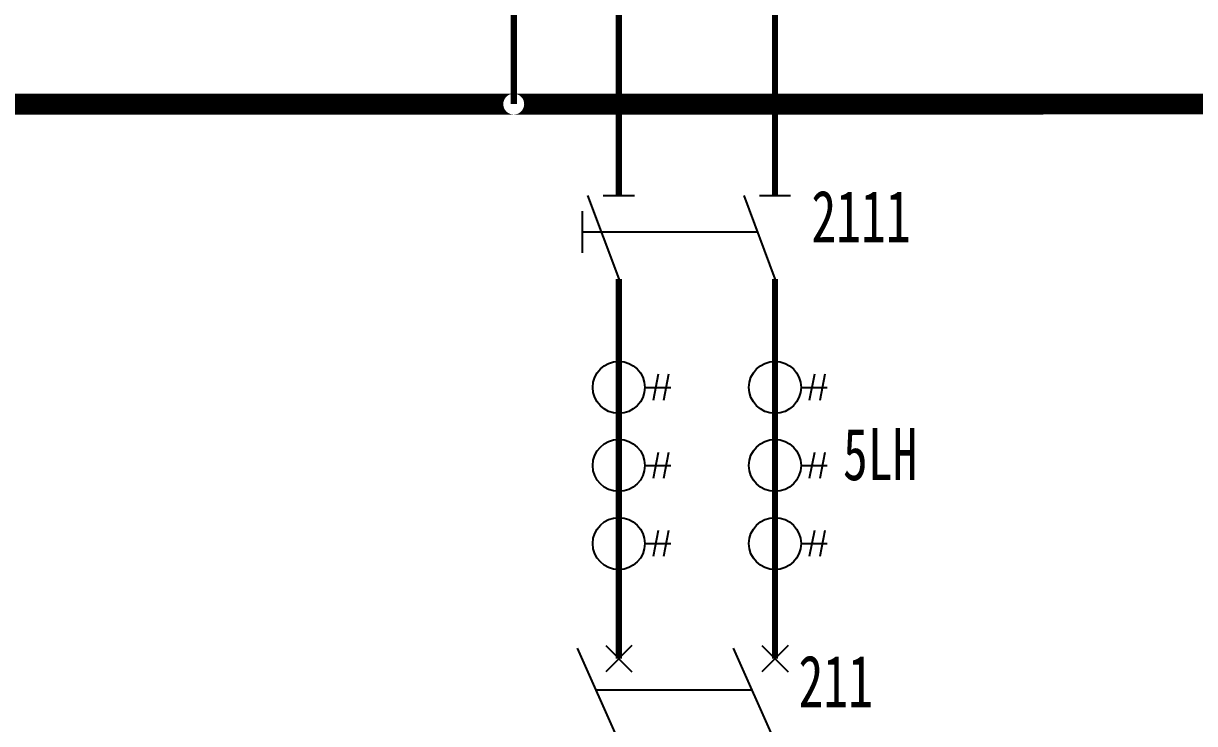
# Model space of a CAD drawing. Header units: millimetres. Extents: x 10667 to 23854, y -3427 to -2899.
# Drawn here: x 17506.8 to 17619.3, y -3234.5 to -3167.3 of the extents above; entities that cross this region are included whole.
import ezdxf

# ---------------------------------------------------------------- set-up
doc = ezdxf.new("R2010")
doc.units = ezdxf.units.MM
doc.header["$LTSCALE"] = 10
for name, color, linetype in [('BLOCK', 3, 'Continuous'), ('TEXT', 2, 'Continuous'), ('设    备', 3, 'Continuous'), ('设备编号', 2, 'Continuous'), ('连 接 线', 1, 'Continuous')]:
    doc.layers.add(name, color=color, linetype=linetype)
doc.styles.add('HZ', font='SimSun.ttf', dxfattribs={"width": 0.7})

# ---------------------------------------------------------------- blocks, each defined once
blk = doc.blocks.new('$LH')
at = {"color": 3}
for p, q in [((3.79, 1.25), (3.29, -1.25)), ((4.79, 1.25), (4.29, -1.25)), ((2.5, 0), (5, 0))]:
    blk.add_line(p, q, dxfattribs=at)
blk.add_circle((0, 0), 2.5, dxfattribs=at)

msp = doc.modelspace()

# ---------------------------------------------------------------- linework, layer by layer
at = {"layer": 'TEXT', "color": 3}
for p, q in [((17560.5, -3185.34), (17560.5, -3189.34)), ((17562.32, -3187.34), (17560.5, -3187.34))]:
    msp.add_line(p, q, dxfattribs=at)
at = {"layer": '设    备'}
for p, q in [((17561, -3183.84), (17564, -3191.84)), ((17562.5, -3183.84), (17565.5, -3183.84)), ((17576, -3183.84), (17579, -3191.84)), ((17577.5, -3183.84), (17580.5, -3183.84)), ((17565.25, -3227.05), (17562.75, -3229.55)), ((17562.75, -3227.05), (17565.25, -3229.55)), ((17577.75, -3227.05), (17580.25, -3229.55)), ((17580.25, -3227.05), (17577.75, -3229.55)), ((17560, -3227.3), (17564, -3236.3)), ((17575, -3227.3), (17579, -3236.3)), ((17561.78, -3231.3), (17576.78, -3231.3))]:
    msp.add_line(p, q, dxfattribs=at)
at = {"layer": '设    备', "color": 3}
msp.add_line((17577.32, -3187.34), (17562.32, -3187.34), dxfattribs=at)
at = {"layer": '设    备', "const_width": 0.6}
for points in [[(17564, -3191.84), (17564, -3193.34)], [(17579, -3191.84), (17579, -3193.34)]]:
    msp.add_lwpolyline(points, dxfattribs=at)
at = {"layer": '设    备'}
for p in [(17564, -3183.84), (17579, -3183.84), (17564, -3191.84), (17579, -3191.84), (17564, -3228.3), (17579, -3228.3)]:
    msp.add_point(p, dxfattribs=at)
at = {"layer": '连 接 线'}
for points, const_width in [([(17553.92, -3135.69), (17553.92, -3175.06)], 0.6), ([(17564, -3142.74), (17564, -3183.84)], 0.6), ([(17579, -3153.75), (17579, -3183.84)], 0.6), ([(17552.92, -3175.06), (17494.19, -3175.06)], 2), ([(17630.93, -3175.05), (17554.92, -3175.06)], 2), ([(17564, -3191.84), (17564, -3228.29)], 0.6), ([(17579, -3191.84), (17579, -3228.29)], 0.6), ([(17564, -3193.34), (17564, -3228.29)], 0.6), ([(17579, -3193.34), (17579, -3228.29)], 0.6)]:
    msp.add_lwpolyline(points, dxfattribs=dict(at, const_width=const_width))
for points in [[(17552.92, -3174.06), (17554, -3174.06), (17552.92, -3174.07), (17554.09, -3174.07)], [(17552.92, -3174.06), (17553.92, -3174.06), (17552.92, -3174.06), (17554, -3174.06)], [(17552.92, -3174.06), (17553.83, -3174.06), (17552.92, -3174.06), (17553.92, -3174.06)], [(17552.92, -3174.07), (17553.74, -3174.07), (17552.92, -3174.06), (17553.83, -3174.06)], [(17552.92, -3174.09), (17553.66, -3174.09), (17552.92, -3174.07), (17553.74, -3174.07)], [(17552.92, -3174.12), (17553.57, -3174.12), (17552.92, -3174.09), (17553.66, -3174.09)], [(17552.92, -3174.15), (17553.49, -3174.15), (17552.92, -3174.12), (17553.57, -3174.12)], [(17552.92, -3174.19), (17553.42, -3174.19), (17552.92, -3174.15), (17553.49, -3174.15)], [(17552.92, -3174.24), (17553.34, -3174.24), (17552.92, -3174.19), (17553.42, -3174.19)], [(17552.92, -3174.29), (17553.27, -3174.29), (17552.92, -3174.24), (17553.34, -3174.24)], [(17552.92, -3174.35), (17553.21, -3174.35), (17552.92, -3174.29), (17553.27, -3174.29)], [(17552.92, -3174.41), (17553.15, -3174.41), (17552.92, -3174.35), (17553.21, -3174.35)], [(17554, -3174.06), (17554.92, -3174.06), (17553.92, -3174.06), (17554.92, -3174.06)], [(17554.09, -3174.07), (17554.92, -3174.07), (17554, -3174.06), (17554.92, -3174.06)], [(17554.18, -3174.09), (17554.92, -3174.09), (17554.09, -3174.07), (17554.92, -3174.07)], [(17554.26, -3174.12), (17554.92, -3174.12), (17554.18, -3174.09), (17554.92, -3174.09)], [(17554.34, -3174.15), (17554.92, -3174.15), (17554.26, -3174.12), (17554.92, -3174.12)], [(17554.42, -3174.19), (17554.92, -3174.19), (17554.34, -3174.15), (17554.92, -3174.15)], [(17554.49, -3174.24), (17554.92, -3174.24), (17554.42, -3174.19), (17554.92, -3174.19)], [(17554.56, -3174.29), (17554.92, -3174.29), (17554.49, -3174.24), (17554.92, -3174.24)], [(17554.62, -3174.35), (17554.92, -3174.35), (17554.56, -3174.29), (17554.92, -3174.29)], [(17554.68, -3174.41), (17554.92, -3174.41), (17554.62, -3174.35), (17554.92, -3174.35)], [(17552.92, -3174.48), (17553.1, -3174.48), (17552.92, -3174.41), (17553.15, -3174.41)], [(17552.92, -3174.56), (17553.05, -3174.56), (17552.92, -3174.48), (17553.1, -3174.48)], [(17552.92, -3174.63), (17553.01, -3174.63), (17552.92, -3174.56), (17553.05, -3174.56)], [(17552.92, -3174.71), (17552.98, -3174.71), (17552.92, -3174.63), (17553.01, -3174.63)], [(17552.92, -3174.8), (17552.95, -3174.8), (17552.92, -3174.71), (17552.98, -3174.71)], [(17552.92, -3174.88), (17552.93, -3174.88), (17552.92, -3174.8), (17552.95, -3174.8)], [(17552.92, -3174.97), (17552.92, -3174.97), (17552.92, -3174.88), (17552.93, -3174.88)], [(17552.92, -3175.14), (17552.92, -3175.14), (17552.92, -3175.23), (17552.93, -3175.23)], [(17552.92, -3175.23), (17552.93, -3175.23), (17552.92, -3175.31), (17552.95, -3175.31)], [(17552.92, -3175.31), (17552.95, -3175.31), (17552.92, -3175.4), (17552.98, -3175.4)], [(17552.92, -3175.4), (17552.98, -3175.4), (17552.92, -3175.48), (17553.01, -3175.48)], [(17554.74, -3174.48), (17554.92, -3174.48), (17554.68, -3174.41), (17554.92, -3174.41)], [(17554.78, -3174.56), (17554.92, -3174.56), (17554.74, -3174.48), (17554.92, -3174.48)], [(17554.82, -3174.63), (17554.92, -3174.63), (17554.78, -3174.56), (17554.92, -3174.56)], [(17554.86, -3174.71), (17554.92, -3174.71), (17554.82, -3174.63), (17554.92, -3174.63)], [(17554.82, -3175.48), (17554.92, -3175.48), (17554.86, -3175.4), (17554.92, -3175.4)], [(17554.88, -3174.8), (17554.92, -3174.8), (17554.86, -3174.71), (17554.92, -3174.71)], [(17554.86, -3175.4), (17554.92, -3175.4), (17554.88, -3175.31), (17554.92, -3175.31)], [(17554.9, -3174.88), (17554.92, -3174.88), (17554.88, -3174.8), (17554.92, -3174.8)], [(17554.88, -3175.31), (17554.92, -3175.31), (17554.9, -3175.23), (17554.92, -3175.23)], [(17554.91, -3174.97), (17554.92, -3174.97), (17554.9, -3174.88), (17554.92, -3174.88)], [(17554.9, -3175.23), (17554.92, -3175.23), (17554.91, -3175.14), (17554.92, -3175.14)], [(17554.92, -3175.06), (17554.92, -3175.06), (17554.91, -3174.97), (17554.92, -3174.97)], [(17554.91, -3175.14), (17554.92, -3175.14), (17554.92, -3175.06)], [(17552.92, -3175.48), (17553.01, -3175.48), (17552.92, -3175.56), (17553.05, -3175.56)], [(17552.92, -3175.56), (17553.05, -3175.56), (17552.92, -3175.63), (17553.1, -3175.63)], [(17552.92, -3175.63), (17553.1, -3175.63), (17552.92, -3175.7), (17553.15, -3175.7)], [(17552.92, -3175.7), (17553.15, -3175.7), (17552.92, -3175.76), (17553.21, -3175.76)], [(17552.92, -3175.76), (17553.21, -3175.76), (17552.92, -3175.82), (17553.27, -3175.82)], [(17552.92, -3175.82), (17553.27, -3175.82), (17552.92, -3175.88), (17553.34, -3175.88)], [(17552.92, -3175.88), (17553.34, -3175.88), (17552.92, -3175.92), (17553.42, -3175.92)], [(17552.92, -3175.92), (17553.42, -3175.92), (17552.92, -3175.96), (17553.49, -3175.96)], [(17552.92, -3175.96), (17553.49, -3175.96), (17552.92, -3176), (17553.57, -3176)], [(17552.92, -3176), (17553.57, -3176), (17552.92, -3176.02), (17553.66, -3176.02)], [(17552.92, -3176.02), (17553.66, -3176.02), (17552.92, -3176.04), (17553.74, -3176.04)], [(17552.92, -3176.04), (17553.74, -3176.04), (17552.92, -3176.05), (17553.83, -3176.05)], [(17552.92, -3176.05), (17553.83, -3176.05), (17552.92, -3176.06), (17553.92, -3176.06)], [(17553.92, -3176.06), (17554.92, -3176.06), (17554, -3176.05), (17554.92, -3176.05)], [(17554, -3176.05), (17554.92, -3176.05), (17554.09, -3176.04), (17554.92, -3176.04)], [(17554.09, -3176.04), (17554.92, -3176.04), (17554.18, -3176.02), (17554.92, -3176.02)], [(17554.18, -3176.02), (17554.92, -3176.02), (17554.26, -3176), (17554.92, -3176)], [(17554.26, -3176), (17554.92, -3176), (17554.34, -3175.96), (17554.92, -3175.96)], [(17554.34, -3175.96), (17554.92, -3175.96), (17554.42, -3175.92), (17554.92, -3175.92)], [(17554.42, -3175.92), (17554.92, -3175.92), (17554.49, -3175.88), (17554.92, -3175.88)], [(17554.49, -3175.88), (17554.92, -3175.88), (17554.56, -3175.82), (17554.92, -3175.82)], [(17554.56, -3175.82), (17554.92, -3175.82), (17554.62, -3175.76), (17554.92, -3175.76)], [(17554.62, -3175.76), (17554.92, -3175.76), (17554.68, -3175.7), (17554.92, -3175.7)], [(17554.68, -3175.7), (17554.92, -3175.7), (17554.74, -3175.63), (17554.92, -3175.63)], [(17554.74, -3175.63), (17554.92, -3175.63), (17554.78, -3175.56), (17554.92, -3175.56)], [(17554.78, -3175.56), (17554.92, -3175.56), (17554.82, -3175.48), (17554.92, -3175.48)]]:
    msp.add_solid(points, dxfattribs=at)

# ---------------------------------------------------------------- block references
at = {"layer": 'BLOCK'}
for p in [(17564, -3202.25), (17579, -3202.25), (17564, -3209.75), (17579, -3209.75), (17564, -3217.25), (17579, -3217.25)]:
    msp.add_blockref('$LH', p, dxfattribs=at)

# ---------------------------------------------------------------- texts
at = {"layer": '设备编号', "color": 6, "style": 'HZ', "width": 0.7}
for s, p in [('2111', (17582.5, -3188.34)), ('5LH', (17585.53, -3211.16)), ('211', (17581.26, -3232.98))]:
    msp.add_text(s, height=5, dxfattribs=at).set_placement(p)

doc.saveas('drawing.dxf')
